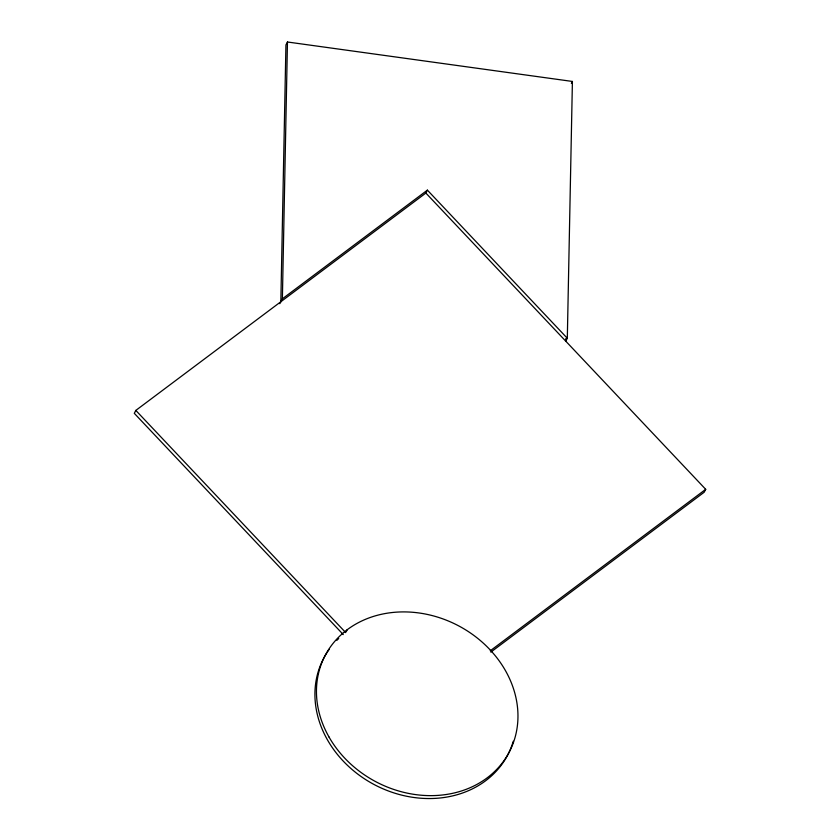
<?xml version="1.0" encoding="UTF-8"?>
<svg xmlns="http://www.w3.org/2000/svg" width="840" height="840" viewBox="0 0 840 840"><rect width="100%" height="100%" fill="white"/><g stroke="black" fill="none" stroke-linecap="round" stroke-linejoin="round"><path stroke-width="1.26" d="M280.844 301.739L285.936 44.919L287.459 42L572.408 81.448L567.315 338.268L565.782 341.187L565.835 338.562M279.825 303.681L282.377 298.82L287.459 42M567.315 338.268L427.392 190.134L425.859 193.053L135.828 410.413L134.295 413.332L343.276 634.578M571.379 83.391L572.408 81.448M346.227 631.649L347.245 629.706M425.859 193.053L705.705 489.321L704.172 492.24L490.833 652.124M282.377 298.82L427.392 190.134M490.277 650.779L705.705 489.321M135.828 410.413L345.713 632.615M513.282 741.216A103.939 88.242 27.7 0 1 376.803 785.915A103.939 88.242 27.7 0 1 329.332 649.204M336.851 640.343A103.939 88.242 27.7 0 1 338.719 638.516M329.06 737.09A103.939 88.242 27.7 0 0 503.548 761.25A103.939 88.242 27.7 0 0 419.003 612.969A103.939 88.242 27.7 0 0 329.06 737.09"/></g></svg>
